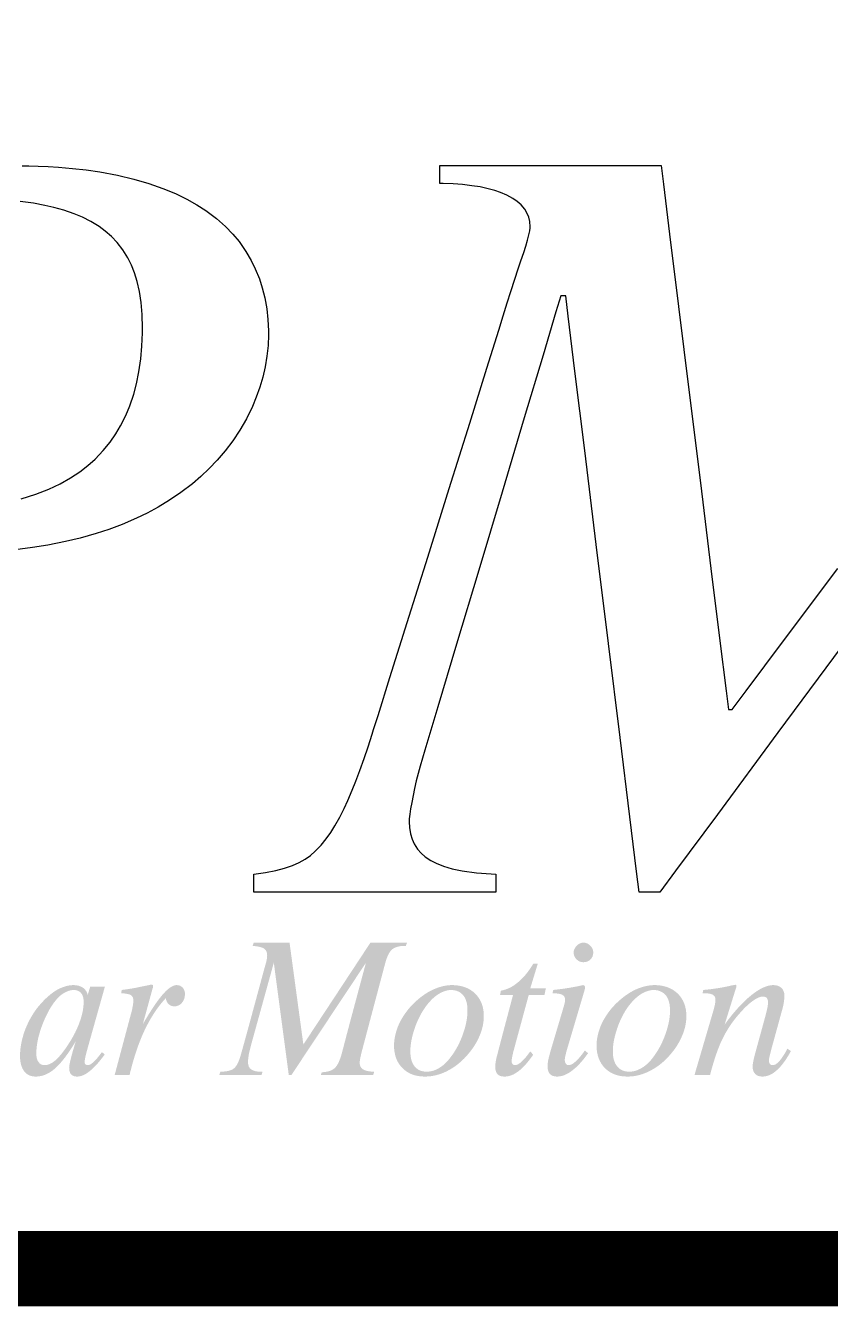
# Model space of a CAD drawing. Header units: millimetres. Extents: x 2309 to 2699, y 12 to 289.
# Drawn here: x 2495.23 to 2509.02, y 11.74 to 33.69 of the extents above; entities that cross this region are included whole.
import ezdxf

# ---------------------------------------------------------------- set-up
doc = ezdxf.new("R2010")
doc.units = ezdxf.units.MM
doc.header["$LTSCALE"] = 10
doc.layers.get('0').update_dxf_attribs({"linetype": 'CONTINUOUS'})

# ---------------------------------------------------------------- blocks, each defined once
blk = doc.blocks.new('PMI')
h = blk.add_hatch(color=4)
edge = h.paths.add_edge_path()
edge.add_spline(control_points=[(67.229, -35.988), (66.705, -35.988), (66.18, -35.988), (65.656, -35.988)], knot_values=[0, 0, 0, 0, 1, 1, 1, 1], degree=3, periodic=0)
edge.add_spline(control_points=[(65.656, -35.988), (65.639, -36.037), (65.623, -36.085), (65.607, -36.133)], knot_values=[0, 0, 0, 0, 1, 1, 1, 1], degree=3, periodic=0)
edge.add_spline(control_points=[(65.607, -36.133), (65.84, -36.15), (66.006, -36.192), (66.104, -36.248)], knot_values=[0, 0, 0, 0, 1, 1, 1, 1], degree=3, periodic=0)
edge.add_spline(control_points=[(66.104, -36.248), (66.202, -36.312), (66.246, -36.41), (66.246, -36.603), (66.239, -36.672), (66.224, -36.743)], knot_values=[0, 0, 0, 0, 0.670886, 0.670886, 1, 1, 1, 1], degree=3, periodic=0)
edge.add_spline(control_points=[(66.224, -36.743), (66.212, -36.819), (66.192, -36.895), (66.165, -36.976)], knot_values=[0, 0, 0, 0, 1, 1, 1, 1], degree=3, periodic=0)
edge.add_spline(control_points=[(66.165, -36.976), (65.807, -38.289), (65.457, -39.605), (64.999, -41.24), (64.891, -41.44), (64.658, -41.615), (64.465, -41.661), (64.193, -41.661)], knot_values=[0, 0, 0, 0, 0.666954, 0.666954, 0.831512, 0.831512, 1, 1, 1, 1], degree=3, periodic=0)
edge.add_spline(control_points=[(64.193, -41.661), (64.175, -41.709), (64.157, -41.756), (64.139, -41.804)], knot_values=[0, 0, 0, 0, 1, 1, 1, 1], degree=3, periodic=0)
edge.add_spline(control_points=[(64.139, -41.804), (64.76, -41.804), (65.38, -41.804), (66.001, -41.804)], knot_values=[0, 0, 0, 0, 1, 1, 1, 1], degree=3, periodic=0)
edge.add_spline(control_points=[(66.001, -41.804), (66.014, -41.759), (66.027, -41.714), (66.04, -41.669)], knot_values=[0, 0, 0, 0, 1, 1, 1, 1], degree=3, periodic=0)
edge.add_spline(control_points=[(66.04, -41.669), (65.808, -41.669), (65.641, -41.634), (65.548, -41.566)], knot_values=[0, 0, 0, 0, 1, 1, 1, 1], degree=3, periodic=0)
edge.add_spline(control_points=[(65.548, -41.566), (65.452, -41.505), (65.403, -41.392), (65.403, -41.154), (65.418, -41.054), (65.435, -40.929)], knot_values=[0, 0, 0, 0, 0.680412, 0.680412, 1, 1, 1, 1], degree=3, periodic=0)
edge.add_spline(control_points=[(65.435, -40.929), (65.457, -40.813), (65.489, -40.679), (65.526, -40.534)], knot_values=[0, 0, 0, 0, 1, 1, 1, 1], degree=3, periodic=0)
edge.add_spline(control_points=[(65.526, -40.534), (65.863, -39.314), (66.201, -38.093), (66.538, -36.873)], knot_values=[0, 0, 0, 0, 1, 1, 1, 1], degree=3, periodic=0)
edge.add_spline(control_points=[(66.538, -36.873), (66.757, -38.517), (66.976, -40.16), (67.195, -41.804)], knot_values=[0, 0, 0, 0, 1, 1, 1, 1], degree=3, periodic=0)
edge.add_spline(control_points=[(67.195, -41.804), (67.235, -41.804), (67.275, -41.804), (67.315, -41.804)], knot_values=[0, 0, 0, 0, 1, 1, 1, 1], degree=3, periodic=0)
edge.add_spline(control_points=[(67.315, -41.804), (68.405, -40.162), (69.496, -38.52), (70.586, -36.878)], knot_values=[0, 0, 0, 0, 1, 1, 1, 1], degree=3, periodic=0)
edge.add_spline(control_points=[(70.586, -36.878), (70.239, -38.182), (69.882, -39.483), (69.452, -41.149), (69.344, -41.387), (69.219, -41.5)], knot_values=[0, 0, 0, 0, 0.783829, 0.783829, 1, 1, 1, 1], degree=3, periodic=0)
edge.add_spline(control_points=[(69.219, -41.5), (69.096, -41.615), (68.903, -41.679), (68.643, -41.688)], knot_values=[0, 0, 0, 0, 1, 1, 1, 1], degree=3, periodic=0)
edge.add_spline(control_points=[(68.643, -41.688), (68.63, -41.727), (68.617, -41.765), (68.604, -41.804)], knot_values=[0, 0, 0, 0, 1, 1, 1, 1], degree=3, periodic=0)
edge.add_spline(control_points=[(68.604, -41.804), (69.372, -41.804), (70.141, -41.804), (70.91, -41.804)], knot_values=[0, 0, 0, 0, 1, 1, 1, 1], degree=3, periodic=0)
edge.add_spline(control_points=[(70.91, -41.804), (70.923, -41.756), (70.936, -41.709), (70.949, -41.661)], knot_values=[0, 0, 0, 0, 1, 1, 1, 1], degree=3, periodic=0)
edge.add_spline(control_points=[(70.949, -41.661), (70.721, -41.661), (70.559, -41.625), (70.461, -41.561)], knot_values=[0, 0, 0, 0, 1, 1, 1, 1], degree=3, periodic=0)
edge.add_spline(control_points=[(70.461, -41.561), (70.363, -41.5), (70.312, -41.399), (70.312, -41.23), (70.322, -41.176), (70.331, -41.112)], knot_values=[0, 0, 0, 0, 0.782609, 0.782609, 1, 1, 1, 1], degree=3, periodic=0)
edge.add_spline(control_points=[(70.331, -41.112), (70.339, -41.051), (70.363, -40.956), (70.393, -40.821)], knot_values=[0, 0, 0, 0, 1, 1, 1, 1], degree=3, periodic=0)
edge.add_spline(control_points=[(70.393, -40.821), (70.741, -39.507), (71.09, -38.192), (71.439, -36.878)], knot_values=[0, 0, 0, 0, 1, 1, 1, 1], degree=3, periodic=0)
edge.add_spline(control_points=[(71.439, -36.878), (71.52, -36.591), (71.618, -36.393), (71.736, -36.29)], knot_values=[0, 0, 0, 0, 1, 1, 1, 1], degree=3, periodic=0)
edge.add_spline(control_points=[(71.736, -36.29), (71.851, -36.192), (72.032, -36.138), (72.275, -36.133)], knot_values=[0, 0, 0, 0, 1, 1, 1, 1], degree=3, periodic=0)
edge.add_spline(control_points=[(72.275, -36.133), (72.297, -36.133), (72.319, -36.133), (72.341, -36.133)], knot_values=[0, 0, 0, 0, 1, 1, 1, 1], degree=3, periodic=0)
edge.add_spline(control_points=[(72.341, -36.133), (72.359, -36.085), (72.377, -36.037), (72.395, -35.988)], knot_values=[0, 0, 0, 0, 1, 1, 1, 1], degree=3, periodic=0)
edge.add_spline(control_points=[(72.395, -35.988), (71.859, -35.988), (71.323, -35.988), (70.787, -35.988)], knot_values=[0, 0, 0, 0, 1, 1, 1, 1], degree=3, periodic=0)
edge.add_spline(control_points=[(70.787, -35.988), (69.804, -37.482), (68.82, -38.975), (67.837, -40.468)], knot_values=[0, 0, 0, 0, 1, 1, 1, 1], degree=3, periodic=0)
edge.add_spline(control_points=[(67.837, -40.468), (67.634, -38.975), (67.432, -37.482), (67.229, -35.988)], knot_values=[0, 0, 0, 0, 1, 1, 1, 1], degree=3, periodic=0)
h = blk.add_hatch(color=4)
edge = h.paths.add_edge_path()
edge.add_spline(control_points=[(80.455, -36.733), (80.538, -36.652), (80.58, -36.55), (80.58, -36.312), (80.538, -36.214), (80.45, -36.123)], knot_values=[0, 0, 0, 0, 0.525773, 0.525773, 1, 1, 1, 1], degree=3, periodic=0)
edge.add_spline(control_points=[(80.45, -36.123), (80.364, -36.037), (80.261, -35.993), (80.143, -35.988)], knot_values=[0, 0, 0, 0, 1, 1, 1, 1], degree=3, periodic=0)
edge.add_spline(control_points=[(80.143, -35.988), (80.036, -35.993), (79.942, -36.037), (79.852, -36.128)], knot_values=[0, 0, 0, 0, 1, 1, 1, 1], degree=3, periodic=0)
edge.add_spline(control_points=[(79.852, -36.128), (79.764, -36.219), (79.717, -36.317), (79.717, -36.545), (79.764, -36.648), (79.847, -36.728)], knot_values=[0, 0, 0, 0, 0.473118, 0.473118, 1, 1, 1, 1], degree=3, periodic=0)
edge.add_spline(control_points=[(79.847, -36.728), (79.933, -36.814), (80.031, -36.856), (80.143, -36.851)], knot_values=[0, 0, 0, 0, 1, 1, 1, 1], degree=3, periodic=0)
edge.add_spline(control_points=[(80.143, -36.851), (80.268, -36.856), (80.374, -36.814), (80.455, -36.733)], knot_values=[0, 0, 0, 0, 1, 1, 1, 1], degree=3, periodic=0)
h = blk.add_hatch(color=4)
edge = h.paths.add_edge_path()
edge.add_spline(control_points=[(77.81, -38), (77.92, -37.641), (78.029, -37.281), (78.139, -36.922)], knot_values=[0, 0, 0, 0, 1, 1, 1, 1], degree=3, periodic=0)
edge.add_spline(control_points=[(78.139, -36.922), (78.073, -36.922), (78.006, -36.922), (77.94, -36.922)], knot_values=[0, 0, 0, 0, 1, 1, 1, 1], degree=3, periodic=0)
edge.add_spline(control_points=[(77.94, -36.922), (77.725, -37.282), (77.497, -37.554), (77.259, -37.743)], knot_values=[0, 0, 0, 0, 1, 1, 1, 1], degree=3, periodic=0)
edge.add_spline(control_points=[(77.259, -37.743), (77.026, -37.941), (76.779, -38.057), (76.519, -38.103)], knot_values=[0, 0, 0, 0, 1, 1, 1, 1], degree=3, periodic=0)
edge.add_spline(control_points=[(76.519, -38.103), (76.507, -38.164), (76.494, -38.226), (76.482, -38.287)], knot_values=[0, 0, 0, 0, 1, 1, 1, 1], degree=3, periodic=0)
edge.add_spline(control_points=[(76.482, -38.287), (76.673, -38.287), (76.863, -38.287), (77.053, -38.287)], knot_values=[0, 0, 0, 0, 1, 1, 1, 1], degree=3, periodic=0)
edge.add_spline(control_points=[(77.053, -38.287), (76.815, -39.193), (76.571, -40.097), (76.316, -41.09), (76.298, -41.166), (76.289, -41.24)], knot_values=[0, 0, 0, 0, 0.913628, 0.913628, 1, 1, 1, 1], degree=3, periodic=0)
edge.add_spline(control_points=[(76.289, -41.24), (76.281, -41.316), (76.271, -41.382), (76.271, -41.593), (76.308, -41.701), (76.37, -41.772)], knot_values=[0, 0, 0, 0, 0.27907, 0.27907, 1, 1, 1, 1], degree=3, periodic=0)
edge.add_spline(control_points=[(76.37, -41.772), (76.438, -41.845), (76.536, -41.877), (76.877, -41.877), (77.083, -41.804), (77.291, -41.642)], knot_values=[0, 0, 0, 0, 0.395683, 0.395683, 1, 1, 1, 1], degree=3, periodic=0)
edge.add_spline(control_points=[(77.291, -41.642), (77.497, -41.485), (77.717, -41.242), (77.94, -40.916)], knot_values=[0, 0, 0, 0, 1, 1, 1, 1], degree=3, periodic=0)
edge.add_spline(control_points=[(77.94, -40.916), (77.897, -40.868), (77.854, -40.82), (77.81, -40.772)], knot_values=[0, 0, 0, 0, 1, 1, 1, 1], degree=3, periodic=0)
edge.add_spline(control_points=[(77.81, -40.772), (77.659, -40.983), (77.529, -41.135), (77.421, -41.23)], knot_values=[0, 0, 0, 0, 1, 1, 1, 1], degree=3, periodic=0)
edge.add_spline(control_points=[(77.421, -41.23), (77.313, -41.328), (77.217, -41.377), (77.141, -41.372)], knot_values=[0, 0, 0, 0, 1, 1, 1, 1], degree=3, periodic=0)
edge.add_spline(control_points=[(77.141, -41.372), (77.097, -41.377), (77.061, -41.365), (77.034, -41.328)], knot_values=[0, 0, 0, 0, 1, 1, 1, 1], degree=3, periodic=0)
edge.add_spline(control_points=[(77.034, -41.328), (77.007, -41.301), (76.99, -41.257), (76.99, -41.159), (76.999, -41.105), (77.012, -41.032)], knot_values=[0, 0, 0, 0, 0.65, 0.65, 1, 1, 1, 1], degree=3, periodic=0)
edge.add_spline(control_points=[(77.012, -41.032), (77.026, -40.961), (77.043, -40.88), (77.065, -40.787)], knot_values=[0, 0, 0, 0, 1, 1, 1, 1], degree=3, periodic=0)
edge.add_spline(control_points=[(77.065, -40.787), (77.292, -39.953), (77.518, -39.12), (77.744, -38.287)], knot_values=[0, 0, 0, 0, 1, 1, 1, 1], degree=3, periodic=0)
edge.add_spline(control_points=[(77.744, -38.287), (77.975, -38.287), (78.205, -38.287), (78.435, -38.287)], knot_values=[0, 0, 0, 0, 1, 1, 1, 1], degree=3, periodic=0)
edge.add_spline(control_points=[(78.435, -38.287), (78.456, -38.191), (78.476, -38.096), (78.497, -38)], knot_values=[0, 0, 0, 0, 1, 1, 1, 1], degree=3, periodic=0)
edge.add_spline(control_points=[(78.497, -38), (78.268, -38), (78.039, -38), (77.81, -38)], knot_values=[0, 0, 0, 0, 1, 1, 1, 1], degree=3, periodic=0)
h = blk.add_hatch(color=4)
edge = h.paths.add_edge_path()
edge.add_spline(control_points=[(59.113, -37.927), (58.897, -37.927), (58.682, -37.927), (58.466, -37.927)], knot_values=[0, 0, 0, 0, 1, 1, 1, 1], degree=3, periodic=0)
edge.add_spline(control_points=[(58.466, -37.927), (58.43, -38.048), (58.394, -38.17), (58.358, -38.292)], knot_values=[0, 0, 0, 0, 1, 1, 1, 1], degree=3, periodic=0)
edge.add_spline(control_points=[(58.358, -38.292), (58.331, -38.157), (58.26, -38.052), (58.152, -37.973)], knot_values=[0, 0, 0, 0, 1, 1, 1, 1], degree=3, periodic=0)
edge.add_spline(control_points=[(58.152, -37.973), (58.044, -37.9), (57.905, -37.861), (57.736, -37.856)], knot_values=[0, 0, 0, 0, 1, 1, 1, 1], degree=3, periodic=0)
edge.add_spline(control_points=[(57.736, -37.856), (57.466, -37.861), (57.196, -37.949), (56.922, -38.12)], knot_values=[0, 0, 0, 0, 1, 1, 1, 1], degree=3, periodic=0)
edge.add_spline(control_points=[(56.922, -38.12), (56.655, -38.294), (56.39, -38.547), (56.128, -38.875)], knot_values=[0, 0, 0, 0, 1, 1, 1, 1], degree=3, periodic=0)
edge.add_spline(control_points=[(56.128, -38.875), (55.895, -39.189), (55.711, -39.529), (55.577, -39.897)], knot_values=[0, 0, 0, 0, 1, 1, 1, 1], degree=3, periodic=0)
edge.add_spline(control_points=[(55.577, -39.897), (55.452, -40.269), (55.383, -40.63), (55.381, -40.97)], knot_values=[0, 0, 0, 0, 1, 1, 1, 1], degree=3, periodic=0)
edge.add_spline(control_points=[(55.381, -40.97), (55.383, -41.267), (55.447, -41.49), (55.564, -41.642)], knot_values=[0, 0, 0, 0, 1, 1, 1, 1], degree=3, periodic=0)
edge.add_spline(control_points=[(55.564, -41.642), (55.685, -41.804), (55.856, -41.877), (56.366, -41.877), (56.644, -41.763), (57.192, -41.284), (57.498, -40.885), (57.834, -40.323)], knot_values=[0, 0, 0, 0, 0.281404, 0.281404, 0.643209, 0.643209, 1, 1, 1, 1], degree=3, periodic=0)
edge.add_spline(control_points=[(57.834, -40.323), (57.721, -40.691), (57.645, -40.961), (57.606, -41.127)], knot_values=[0, 0, 0, 0, 1, 1, 1, 1], degree=3, periodic=0)
edge.add_spline(control_points=[(57.606, -41.127), (57.564, -41.296), (57.542, -41.419), (57.542, -41.63), (57.574, -41.723), (57.633, -41.786)], knot_values=[0, 0, 0, 0, 0.360465, 0.360465, 1, 1, 1, 1], degree=3, periodic=0)
edge.add_spline(control_points=[(57.633, -41.786), (57.694, -41.85), (57.78, -41.877), (58.064, -41.877), (58.248, -41.799), (58.449, -41.634)], knot_values=[0, 0, 0, 0, 0.396552, 0.396552, 1, 1, 1, 1], degree=3, periodic=0)
edge.add_spline(control_points=[(58.449, -41.634), (58.655, -41.473), (58.87, -41.23), (59.103, -40.907)], knot_values=[0, 0, 0, 0, 1, 1, 1, 1], degree=3, periodic=0)
edge.add_spline(control_points=[(59.103, -40.907), (59.063, -40.871), (59.023, -40.835), (58.983, -40.799)], knot_values=[0, 0, 0, 0, 1, 1, 1, 1], degree=3, periodic=0)
edge.add_spline(control_points=[(58.983, -40.799), (58.831, -41.01), (58.704, -41.159), (58.606, -41.242)], knot_values=[0, 0, 0, 0, 1, 1, 1, 1], degree=3, periodic=0)
edge.add_spline(control_points=[(58.606, -41.242), (58.512, -41.333), (58.432, -41.377), (58.368, -41.372)], knot_values=[0, 0, 0, 0, 1, 1, 1, 1], degree=3, periodic=0)
edge.add_spline(control_points=[(58.368, -41.372), (58.329, -41.377), (58.292, -41.37), (58.265, -41.343)], knot_values=[0, 0, 0, 0, 1, 1, 1, 1], degree=3, periodic=0)
edge.add_spline(control_points=[(58.265, -41.343), (58.238, -41.323), (58.221, -41.294), (58.221, -41.213), (58.233, -41.135), (58.25, -41.036)], knot_values=[0, 0, 0, 0, 0.454545, 0.454545, 1, 1, 1, 1], degree=3, periodic=0)
edge.add_spline(control_points=[(58.25, -41.036), (58.275, -40.938), (58.304, -40.816), (58.341, -40.674)], knot_values=[0, 0, 0, 0, 1, 1, 1, 1], degree=3, periodic=0)
edge.add_spline(control_points=[(58.341, -40.674), (58.598, -39.758), (58.856, -38.842), (59.113, -37.927)], knot_values=[0, 0, 0, 0, 1, 1, 1, 1], degree=3, periodic=0)
edge = h.paths.add_edge_path(flags=16)
edge.add_spline(control_points=[(58.066, -38.206), (58.145, -38.294), (58.179, -38.424), (58.179, -38.856), (58.125, -39.147), (58.01, -39.461)], knot_values=[0, 0, 0, 0, 0.397727, 0.397727, 1, 1, 1, 1], degree=3, periodic=0)
edge.add_spline(control_points=[(58.01, -39.461), (57.897, -39.784), (57.736, -40.108), (57.52, -40.436)], knot_values=[0, 0, 0, 0, 1, 1, 1, 1], degree=3, periodic=0)
edge.add_spline(control_points=[(57.52, -40.436), (57.314, -40.76), (57.124, -40.996), (56.785, -41.301), (56.618, -41.377), (56.461, -41.372)], knot_values=[0, 0, 0, 0, 0.502003, 0.502003, 1, 1, 1, 1], degree=3, periodic=0)
edge.add_spline(control_points=[(56.461, -41.372), (56.349, -41.377), (56.258, -41.333), (56.197, -41.242)], knot_values=[0, 0, 0, 0, 1, 1, 1, 1], degree=3, periodic=0)
edge.add_spline(control_points=[(56.197, -41.242), (56.133, -41.159), (56.099, -41.032), (56.099, -40.598), (56.146, -40.291), (56.344, -39.615), (56.483, -39.287), (56.655, -38.968)], knot_values=[0, 0, 0, 0, 0.234644, 0.234644, 0.61988, 0.61988, 1, 1, 1, 1], degree=3, periodic=0)
edge.add_spline(control_points=[(56.655, -38.968), (56.819, -38.677), (56.996, -38.451), (57.179, -38.299)], knot_values=[0, 0, 0, 0, 1, 1, 1, 1], degree=3, periodic=0)
edge.add_spline(control_points=[(57.179, -38.299), (57.368, -38.152), (57.557, -38.076), (57.745, -38.071)], knot_values=[0, 0, 0, 0, 1, 1, 1, 1], degree=3, periodic=0)
edge.add_spline(control_points=[(57.745, -38.071), (57.888, -38.076), (57.995, -38.12), (58.066, -38.206)], knot_values=[0, 0, 0, 0, 1, 1, 1, 1], degree=3, periodic=0)
h = blk.add_hatch(color=4)
edge = h.paths.add_edge_path()
edge.add_spline(control_points=[(62.497, -38.637), (62.585, -38.537), (62.632, -38.407), (62.632, -38.137), (62.6, -38.039), (62.531, -37.968)], knot_values=[0, 0, 0, 0, 0.563636, 0.563636, 1, 1, 1, 1], degree=3, periodic=0)
edge.add_spline(control_points=[(62.531, -37.968), (62.47, -37.895), (62.379, -37.861), (62.262, -37.856)], knot_values=[0, 0, 0, 0, 1, 1, 1, 1], degree=3, periodic=0)
edge.add_spline(control_points=[(62.262, -37.856), (62.093, -37.861), (61.881, -38.002), (61.397, -38.574), (61.115, -39), (60.782, -39.569)], knot_values=[0, 0, 0, 0, 0.498754, 0.498754, 1, 1, 1, 1], degree=3, periodic=0)
edge.add_spline(control_points=[(60.782, -39.569), (60.922, -39.055), (61.063, -38.541), (61.203, -38.027)], knot_values=[0, 0, 0, 0, 1, 1, 1, 1], degree=3, periodic=0)
edge.add_spline(control_points=[(61.203, -38.027), (61.213, -38.003), (61.223, -37.981), (61.225, -37.959)], knot_values=[0, 0, 0, 0, 1, 1, 1, 1], degree=3, periodic=0)
edge.add_spline(control_points=[(61.225, -37.959), (61.23, -37.941), (61.23, -37.922), (61.23, -37.878), (61.225, -37.861), (61.218, -37.851)], knot_values=[0, 0, 0, 0, 0.388889, 0.388889, 1, 1, 1, 1], degree=3, periodic=0)
edge.add_spline(control_points=[(61.218, -37.851), (61.208, -37.841), (61.181, -37.839), (61.142, -37.834)], knot_values=[0, 0, 0, 0, 1, 1, 1, 1], degree=3, periodic=0)
edge.add_spline(control_points=[(61.142, -37.834), (61.142, -37.839), (61.002, -37.868), (60.723, -37.922)], knot_values=[0, 0, 0, 0, 1, 1, 1, 1], degree=3, periodic=0)
edge.add_spline(control_points=[(60.723, -37.922), (60.446, -37.986), (60.154, -38.035), (59.853, -38.071)], knot_values=[0, 0, 0, 0, 1, 1, 1, 1], degree=3, periodic=0)
edge.add_spline(control_points=[(59.853, -38.071), (59.846, -38.119), (59.838, -38.166), (59.831, -38.213)], knot_values=[0, 0, 0, 0, 1, 1, 1, 1], degree=3, periodic=0)
edge.add_spline(control_points=[(59.831, -38.213), (60.046, -38.228), (60.191, -38.255), (60.262, -38.299)], knot_values=[0, 0, 0, 0, 1, 1, 1, 1], degree=3, periodic=0)
edge.add_spline(control_points=[(60.262, -38.299), (60.333, -38.348), (60.365, -38.429), (60.365, -38.606), (60.355, -38.689), (60.333, -38.802)], knot_values=[0, 0, 0, 0, 0.638889, 0.638889, 1, 1, 1, 1], degree=3, periodic=0)
edge.add_spline(control_points=[(60.333, -38.802), (60.316, -38.919), (60.284, -39.049), (60.24, -39.194)], knot_values=[0, 0, 0, 0, 1, 1, 1, 1], degree=3, periodic=0)
edge.add_spline(control_points=[(60.24, -39.194), (60.008, -40.064), (59.776, -40.934), (59.544, -41.804)], knot_values=[0, 0, 0, 0, 1, 1, 1, 1], degree=3, periodic=0)
edge.add_spline(control_points=[(59.544, -41.804), (59.762, -41.804), (59.98, -41.804), (60.198, -41.804)], knot_values=[0, 0, 0, 0, 1, 1, 1, 1], degree=3, periodic=0)
edge.add_spline(control_points=[(60.198, -41.804), (60.377, -41.054), (60.595, -40.398), (61.127, -39.275), (61.438, -38.806), (61.791, -38.429)], knot_values=[0, 0, 0, 0, 0.502675, 0.502675, 1, 1, 1, 1], degree=3, periodic=0)
edge.add_spline(control_points=[(61.791, -38.429), (61.806, -38.542), (61.845, -38.633), (61.916, -38.694)], knot_values=[0, 0, 0, 0, 1, 1, 1, 1], degree=3, periodic=0)
edge.add_spline(control_points=[(61.916, -38.694), (61.99, -38.762), (62.071, -38.794), (62.169, -38.789)], knot_values=[0, 0, 0, 0, 1, 1, 1, 1], degree=3, periodic=0)
edge.add_spline(control_points=[(62.169, -38.789), (62.294, -38.794), (62.406, -38.743), (62.497, -38.637)], knot_values=[0, 0, 0, 0, 1, 1, 1, 1], degree=3, periodic=0)
h = blk.add_hatch(color=4)
edge = h.paths.add_edge_path()
edge.add_spline(control_points=[(75.598, -40.049), (75.715, -39.767), (75.769, -39.488), (75.769, -38.811), (75.644, -38.483), (75.142, -37.986), (74.799, -37.861), (74.372, -37.856)], knot_values=[0, 0, 0, 0, 0.246958, 0.246958, 0.625325, 0.625325, 1, 1, 1, 1], degree=3, periodic=0)
edge.add_spline(control_points=[(74.372, -37.856), (74.054, -37.861), (73.733, -37.949), (73.404, -38.12)], knot_values=[0, 0, 0, 0, 1, 1, 1, 1], degree=3, periodic=0)
edge.add_spline(control_points=[(73.404, -38.12), (73.081, -38.299), (72.779, -38.542), (72.503, -38.856)], knot_values=[0, 0, 0, 0, 1, 1, 1, 1], degree=3, periodic=0)
edge.add_spline(control_points=[(72.503, -38.856), (72.282, -39.115), (72.113, -39.39), (71.995, -39.672)], knot_values=[0, 0, 0, 0, 1, 1, 1, 1], degree=3, periodic=0)
edge.add_spline(control_points=[(71.995, -39.672), (71.883, -39.961), (71.824, -40.238), (71.821, -40.512)], knot_values=[0, 0, 0, 0, 1, 1, 1, 1], degree=3, periodic=0)
edge.add_spline(control_points=[(71.821, -40.512), (71.824, -40.929), (71.946, -41.262), (72.194, -41.507)], knot_values=[0, 0, 0, 0, 1, 1, 1, 1], degree=3, periodic=0)
edge.add_spline(control_points=[(72.194, -41.507), (72.444, -41.759), (72.772, -41.877), (73.524, -41.877), (73.868, -41.791), (74.198, -41.612)], knot_values=[0, 0, 0, 0, 0.540717, 0.540717, 1, 1, 1, 1], degree=3, periodic=0)
edge.add_spline(control_points=[(74.198, -41.612), (74.534, -41.436), (74.84, -41.186), (75.11, -40.853)], knot_values=[0, 0, 0, 0, 1, 1, 1, 1], degree=3, periodic=0)
edge.add_spline(control_points=[(75.11, -40.853), (75.321, -40.603), (75.482, -40.336), (75.598, -40.049)], knot_values=[0, 0, 0, 0, 1, 1, 1, 1], degree=3, periodic=0)
edge = h.paths.add_edge_path(flags=16)
edge.add_spline(control_points=[(74.867, -38.309), (74.992, -38.466), (75.051, -38.689), (75.051, -39.292), (74.984, -39.638), (74.715, -40.394), (74.539, -40.728), (74.318, -41.014)], knot_values=[0, 0, 0, 0, 0.314666, 0.314666, 0.655999, 0.655999, 1, 1, 1, 1], degree=3, periodic=0)
edge.add_spline(control_points=[(74.318, -41.014), (74.166, -41.225), (74, -41.387), (73.814, -41.495)], knot_values=[0, 0, 0, 0, 1, 1, 1, 1], degree=3, periodic=0)
edge.add_spline(control_points=[(73.814, -41.495), (73.625, -41.612), (73.441, -41.664), (73.257, -41.661)], knot_values=[0, 0, 0, 0, 1, 1, 1, 1], degree=3, periodic=0)
edge.add_spline(control_points=[(73.257, -41.661), (73.032, -41.664), (72.853, -41.588), (72.726, -41.426)], knot_values=[0, 0, 0, 0, 1, 1, 1, 1], degree=3, periodic=0)
edge.add_spline(control_points=[(72.726, -41.426), (72.601, -41.274), (72.539, -41.051), (72.539, -40.495), (72.592, -40.198), (72.789, -39.556), (72.924, -39.255), (73.096, -38.978)], knot_values=[0, 0, 0, 0, 0.352778, 0.352778, 0.678648, 0.678648, 1, 1, 1, 1], degree=3, periodic=0)
edge.add_spline(control_points=[(73.096, -38.978), (73.279, -38.689), (73.475, -38.471), (73.691, -38.309)], knot_values=[0, 0, 0, 0, 1, 1, 1, 1], degree=3, periodic=0)
edge.add_spline(control_points=[(73.691, -38.309), (73.907, -38.157), (74.122, -38.076), (74.328, -38.071)], knot_values=[0, 0, 0, 0, 1, 1, 1, 1], degree=3, periodic=0)
edge.add_spline(control_points=[(74.328, -38.071), (74.561, -38.076), (74.742, -38.157), (74.867, -38.309)], knot_values=[0, 0, 0, 0, 1, 1, 1, 1], degree=3, periodic=0)
h = blk.add_hatch(color=4)
edge = h.paths.add_edge_path()
edge.add_spline(control_points=[(80.19, -38.106), (80.197, -38.076), (80.207, -38.049), (80.212, -38.022)], knot_values=[0, 0, 0, 0, 1, 1, 1, 1], degree=3, periodic=0)
edge.add_spline(control_points=[(80.212, -38.022), (80.219, -38.003), (80.219, -37.981), (80.219, -37.932), (80.214, -37.91), (80.197, -37.888)], knot_values=[0, 0, 0, 0, 0.45, 0.45, 1, 1, 1, 1], degree=3, periodic=0)
edge.add_spline(control_points=[(80.197, -37.888), (80.18, -37.868), (80.158, -37.861), (80.126, -37.856)], knot_values=[0, 0, 0, 0, 1, 1, 1, 1], degree=3, periodic=0)
edge.add_spline(control_points=[(80.126, -37.856), (80.116, -37.861), (80.077, -37.868), (79.996, -37.888)], knot_values=[0, 0, 0, 0, 1, 1, 1, 1], degree=3, periodic=0)
edge.add_spline(control_points=[(79.996, -37.888), (79.619, -37.968), (79.224, -38.03), (78.82, -38.071)], knot_values=[0, 0, 0, 0, 1, 1, 1, 1], degree=3, periodic=0)
edge.add_spline(control_points=[(78.82, -38.071), (78.809, -38.119), (78.799, -38.166), (78.788, -38.213)], knot_values=[0, 0, 0, 0, 1, 1, 1, 1], degree=3, periodic=0)
edge.add_spline(control_points=[(78.788, -38.213), (78.994, -38.218), (79.144, -38.24), (79.224, -38.287)], knot_values=[0, 0, 0, 0, 1, 1, 1, 1], degree=3, periodic=0)
edge.add_spline(control_points=[(79.224, -38.287), (79.305, -38.331), (79.344, -38.407), (79.344, -38.557), (79.327, -38.65), (79.286, -38.784)], knot_values=[0, 0, 0, 0, 0.655738, 0.655738, 1, 1, 1, 1], degree=3, periodic=0)
edge.add_spline(control_points=[(79.286, -38.784), (79.285, -38.788), (79.284, -38.791), (79.283, -38.794)], knot_values=[0, 0, 0, 0, 1, 1, 1, 1], degree=3, periodic=0)
edge.add_spline(control_points=[(79.283, -38.794), (79.095, -39.43), (78.906, -40.065), (78.717, -40.701)], knot_values=[0, 0, 0, 0, 1, 1, 1, 1], degree=3, periodic=0)
edge.add_spline(control_points=[(78.717, -40.701), (78.663, -40.897), (78.622, -41.046), (78.6, -41.149)], knot_values=[0, 0, 0, 0, 1, 1, 1, 1], degree=3, periodic=0)
edge.add_spline(control_points=[(78.6, -41.149), (78.582, -41.257), (78.57, -41.345), (78.57, -41.571), (78.604, -41.688), (78.675, -41.764)], knot_values=[0, 0, 0, 0, 0.326087, 0.326087, 1, 1, 1, 1], degree=3, periodic=0)
edge.add_spline(control_points=[(78.675, -41.764), (78.749, -41.84), (78.852, -41.877), (79.193, -41.877), (79.413, -41.796), (79.641, -41.62)], knot_values=[0, 0, 0, 0, 0.395683, 0.395683, 1, 1, 1, 1], degree=3, periodic=0)
edge.add_spline(control_points=[(79.641, -41.62), (79.874, -41.451), (80.109, -41.193), (80.349, -40.853)], knot_values=[0, 0, 0, 0, 1, 1, 1, 1], degree=3, periodic=0)
edge.add_spline(control_points=[(80.349, -40.853), (80.303, -40.811), (80.258, -40.769), (80.212, -40.728)], knot_values=[0, 0, 0, 0, 1, 1, 1, 1], degree=3, periodic=0)
edge.add_spline(control_points=[(80.212, -40.728), (80.067, -40.934), (79.937, -41.095), (79.685, -41.323), (79.582, -41.377), (79.501, -41.372)], knot_values=[0, 0, 0, 0, 0.494911, 0.494911, 1, 1, 1, 1], degree=3, periodic=0)
edge.add_spline(control_points=[(79.501, -41.372), (79.447, -41.377), (79.408, -41.36), (79.376, -41.316)], knot_values=[0, 0, 0, 0, 1, 1, 1, 1], degree=3, periodic=0)
edge.add_spline(control_points=[(79.376, -41.316), (79.344, -41.274), (79.327, -41.213), (79.327, -41.1), (79.337, -41.054), (79.344, -41)], knot_values=[0, 0, 0, 0, 0.76087, 0.76087, 1, 1, 1, 1], degree=3, periodic=0)
edge.add_spline(control_points=[(79.344, -41), (79.359, -40.948), (79.376, -40.88), (79.393, -40.794)], knot_values=[0, 0, 0, 0, 1, 1, 1, 1], degree=3, periodic=0)
edge.add_spline(control_points=[(79.393, -40.794), (79.659, -39.898), (79.924, -39.002), (80.19, -38.106)], knot_values=[0, 0, 0, 0, 1, 1, 1, 1], degree=3, periodic=0)
h = blk.add_hatch(color=4)
edge = h.paths.add_edge_path()
edge.add_spline(control_points=[(84.5, -40.049), (84.618, -39.767), (84.672, -39.488), (84.672, -38.811), (84.545, -38.483), (84.295, -38.233)], knot_values=[0, 0, 0, 0, 0.394928, 0.394928, 1, 1, 1, 1], degree=3, periodic=0)
edge.add_spline(control_points=[(84.295, -38.233), (84.042, -37.986), (83.702, -37.861), (83.275, -37.856)], knot_values=[0, 0, 0, 0, 1, 1, 1, 1], degree=3, periodic=0)
edge.add_spline(control_points=[(83.275, -37.856), (82.957, -37.861), (82.633, -37.949), (82.307, -38.12)], knot_values=[0, 0, 0, 0, 1, 1, 1, 1], degree=3, periodic=0)
edge.add_spline(control_points=[(82.307, -38.12), (81.984, -38.299), (81.682, -38.542), (81.405, -38.856)], knot_values=[0, 0, 0, 0, 1, 1, 1, 1], degree=3, periodic=0)
edge.add_spline(control_points=[(81.405, -38.856), (81.185, -39.115), (81.013, -39.39), (80.898, -39.672)], knot_values=[0, 0, 0, 0, 1, 1, 1, 1], degree=3, periodic=0)
edge.add_spline(control_points=[(80.898, -39.672), (80.785, -39.961), (80.727, -40.238), (80.722, -40.512)], knot_values=[0, 0, 0, 0, 1, 1, 1, 1], degree=3, periodic=0)
edge.add_spline(control_points=[(80.722, -40.512), (80.727, -40.929), (80.849, -41.262), (81.094, -41.507)], knot_values=[0, 0, 0, 0, 1, 1, 1, 1], degree=3, periodic=0)
edge.add_spline(control_points=[(81.094, -41.507), (81.347, -41.759), (81.675, -41.877), (82.427, -41.877), (82.768, -41.791), (83.101, -41.612)], knot_values=[0, 0, 0, 0, 0.540717, 0.540717, 1, 1, 1, 1], degree=3, periodic=0)
edge.add_spline(control_points=[(83.101, -41.612), (83.437, -41.436), (83.743, -41.186), (84.013, -40.853)], knot_values=[0, 0, 0, 0, 1, 1, 1, 1], degree=3, periodic=0)
edge.add_spline(control_points=[(84.013, -40.853), (84.224, -40.603), (84.385, -40.336), (84.5, -40.049)], knot_values=[0, 0, 0, 0, 1, 1, 1, 1], degree=3, periodic=0)
edge = h.paths.add_edge_path(flags=16)
edge.add_spline(control_points=[(83.77, -38.309), (83.895, -38.466), (83.954, -38.689), (83.954, -39.292), (83.885, -39.637), (83.616, -40.394), (83.442, -40.728), (83.221, -41.014)], knot_values=[0, 0, 0, 0, 0.314887, 0.314887, 0.65646, 0.65646, 1, 1, 1, 1], degree=3, periodic=0)
edge.add_spline(control_points=[(83.221, -41.014), (83.069, -41.225), (82.903, -41.387), (82.714, -41.495)], knot_values=[0, 0, 0, 0, 1, 1, 1, 1], degree=3, periodic=0)
edge.add_spline(control_points=[(82.714, -41.495), (82.525, -41.612), (82.341, -41.664), (82.158, -41.661)], knot_values=[0, 0, 0, 0, 1, 1, 1, 1], degree=3, periodic=0)
edge.add_spline(control_points=[(82.158, -41.661), (81.935, -41.664), (81.756, -41.588), (81.628, -41.426)], knot_values=[0, 0, 0, 0, 1, 1, 1, 1], degree=3, periodic=0)
edge.add_spline(control_points=[(81.628, -41.426), (81.503, -41.274), (81.44, -41.051), (81.44, -40.495), (81.494, -40.199), (81.692, -39.556), (81.827, -39.255), (81.996, -38.978)], knot_values=[0, 0, 0, 0, 0.353018, 0.353018, 0.679112, 0.679112, 1, 1, 1, 1], degree=3, periodic=0)
edge.add_spline(control_points=[(81.996, -38.978), (82.18, -38.689), (82.378, -38.471), (82.594, -38.309)], knot_values=[0, 0, 0, 0, 1, 1, 1, 1], degree=3, periodic=0)
edge.add_spline(control_points=[(82.594, -38.309), (82.81, -38.157), (83.025, -38.076), (83.231, -38.071)], knot_values=[0, 0, 0, 0, 1, 1, 1, 1], degree=3, periodic=0)
edge.add_spline(control_points=[(83.231, -38.071), (83.464, -38.076), (83.643, -38.157), (83.77, -38.309)], knot_values=[0, 0, 0, 0, 1, 1, 1, 1], degree=3, periodic=0)
h = blk.add_hatch(color=4)
edge = h.paths.add_edge_path()
edge.add_spline(control_points=[(88.862, -39.017), (88.902, -38.887), (88.933, -38.762), (88.953, -38.64)], knot_values=[0, 0, 0, 0, 1, 1, 1, 1], degree=3, periodic=0)
edge.add_spline(control_points=[(88.953, -38.64), (88.97, -38.525), (88.98, -38.417), (88.98, -38.174), (88.938, -38.062), (88.767, -37.9), (88.647, -37.861), (88.49, -37.856)], knot_values=[0, 0, 0, 0, 0.253165, 0.253165, 0.626582, 0.626582, 1, 1, 1, 1], degree=3, periodic=0)
edge.add_spline(control_points=[(88.49, -37.856), (88.211, -37.861), (87.883, -38.011), (87.147, -38.61), (86.757, -39.034), (86.353, -39.593)], knot_values=[0, 0, 0, 0, 0.497372, 0.497372, 1, 1, 1, 1], degree=3, periodic=0)
edge.add_spline(control_points=[(86.353, -39.593), (86.511, -39.086), (86.668, -38.579), (86.826, -38.071)], knot_values=[0, 0, 0, 0, 1, 1, 1, 1], degree=3, periodic=0)
edge.add_spline(control_points=[(86.826, -38.071), (86.843, -38.027), (86.855, -37.995), (86.86, -37.968)], knot_values=[0, 0, 0, 0, 1, 1, 1, 1], degree=3, periodic=0)
edge.add_spline(control_points=[(86.86, -37.968), (86.87, -37.949), (86.875, -37.932), (86.875, -37.892), (86.875, -37.873), (86.865, -37.861)], knot_values=[0, 0, 0, 0, 0.3125, 0.3125, 1, 1, 1, 1], degree=3, periodic=0)
edge.add_spline(control_points=[(86.865, -37.861), (86.855, -37.851), (86.843, -37.846), (86.826, -37.841)], knot_values=[0, 0, 0, 0, 1, 1, 1, 1], degree=3, periodic=0)
edge.add_spline(control_points=[(86.826, -37.841), (86.816, -37.846), (86.767, -37.856), (86.681, -37.868)], knot_values=[0, 0, 0, 0, 1, 1, 1, 1], degree=3, periodic=0)
edge.add_spline(control_points=[(86.681, -37.868), (86.27, -37.968), (85.843, -38.035), (85.412, -38.071)], knot_values=[0, 0, 0, 0, 1, 1, 1, 1], degree=3, periodic=0)
edge.add_spline(control_points=[(85.412, -38.071), (85.403, -38.119), (85.394, -38.166), (85.385, -38.213)], knot_values=[0, 0, 0, 0, 1, 1, 1, 1], degree=3, periodic=0)
edge.add_spline(control_points=[(85.385, -38.213), (85.409, -38.213), (85.432, -38.213), (85.456, -38.213)], knot_values=[0, 0, 0, 0, 1, 1, 1, 1], degree=3, periodic=0)
edge.add_spline(control_points=[(85.456, -38.213), (85.64, -38.218), (85.77, -38.24), (85.843, -38.287)], knot_values=[0, 0, 0, 0, 1, 1, 1, 1], degree=3, periodic=0)
edge.add_spline(control_points=[(85.843, -38.287), (85.914, -38.331), (85.951, -38.402), (85.951, -38.557), (85.941, -38.633), (85.924, -38.721)], knot_values=[0, 0, 0, 0, 0.619048, 0.619048, 1, 1, 1, 1], degree=3, periodic=0)
edge.add_spline(control_points=[(85.924, -38.721), (85.905, -38.816), (85.877, -38.919), (85.572, -39.957), (85.301, -40.88), (85.03, -41.804)], knot_values=[0, 0, 0, 0, 0.111045, 0.111045, 1, 1, 1, 1], degree=3, periodic=0)
edge.add_spline(control_points=[(85.03, -41.804), (85.258, -41.804), (85.486, -41.804), (85.713, -41.804)], knot_values=[0, 0, 0, 0, 1, 1, 1, 1], degree=3, periodic=0)
edge.add_spline(control_points=[(85.713, -41.804), (85.87, -41.203), (86.032, -40.718), (86.201, -40.341)], knot_values=[0, 0, 0, 0, 1, 1, 1, 1], degree=3, periodic=0)
edge.add_spline(control_points=[(86.201, -40.341), (86.373, -39.973), (86.577, -39.631), (87.069, -39.022), (87.296, -38.784), (87.507, -38.613)], knot_values=[0, 0, 0, 0, 0.496819, 0.496819, 1, 1, 1, 1], degree=3, periodic=0)
edge.add_spline(control_points=[(87.507, -38.613), (87.723, -38.449), (87.897, -38.363), (88.037, -38.358)], knot_values=[0, 0, 0, 0, 1, 1, 1, 1], degree=3, periodic=0)
edge.add_spline(control_points=[(88.037, -38.358), (88.113, -38.363), (88.171, -38.385), (88.208, -38.424)], knot_values=[0, 0, 0, 0, 1, 1, 1, 1], degree=3, periodic=0)
edge.add_spline(control_points=[(88.208, -38.424), (88.242, -38.471), (88.262, -38.532), (88.262, -38.682), (88.252, -38.753), (88.235, -38.843)], knot_values=[0, 0, 0, 0, 0.606557, 0.606557, 1, 1, 1, 1], degree=3, periodic=0)
edge.add_spline(control_points=[(88.235, -38.843), (88.215, -38.931), (88.188, -39.054), (88.149, -39.206)], knot_values=[0, 0, 0, 0, 1, 1, 1, 1], degree=3, periodic=0)
edge.add_spline(control_points=[(88.149, -39.206), (88, -39.751), (87.85, -40.296), (87.701, -40.84)], knot_values=[0, 0, 0, 0, 1, 1, 1, 1], degree=3, periodic=0)
edge.add_spline(control_points=[(87.701, -40.84), (87.664, -40.983), (87.632, -41.105), (87.615, -41.198)], knot_values=[0, 0, 0, 0, 1, 1, 1, 1], degree=3, periodic=0)
edge.add_spline(control_points=[(87.615, -41.198), (87.598, -41.296), (87.583, -41.372), (87.583, -41.576), (87.625, -41.684), (87.772, -41.84), (87.875, -41.877), (88.225, -41.877), (88.436, -41.791), (88.642, -41.603)], knot_values=[0, 0, 0, 0, 0.094941, 0.094941, 0.328336, 0.328336, 0.577274, 0.577274, 1, 1, 1, 1], degree=3, periodic=0)
edge.add_spline(control_points=[(88.642, -41.603), (88.848, -41.424), (89.061, -41.139), (89.267, -40.755)], knot_values=[0, 0, 0, 0, 1, 1, 1, 1], degree=3, periodic=0)
edge.add_spline(control_points=[(89.267, -40.755), (89.215, -40.721), (89.164, -40.688), (89.112, -40.654)], knot_values=[0, 0, 0, 0, 1, 1, 1, 1], degree=3, periodic=0)
edge.add_spline(control_points=[(89.112, -40.654), (88.98, -40.907), (88.857, -41.085), (88.755, -41.203)], knot_values=[0, 0, 0, 0, 1, 1, 1, 1], degree=3, periodic=0)
edge.add_spline(control_points=[(88.755, -41.203), (88.652, -41.318), (88.556, -41.377), (88.475, -41.372)], knot_values=[0, 0, 0, 0, 1, 1, 1, 1], degree=3, periodic=0)
edge.add_spline(control_points=[(88.475, -41.372), (88.421, -41.377), (88.377, -41.36), (88.345, -41.323)], knot_values=[0, 0, 0, 0, 1, 1, 1, 1], degree=3, periodic=0)
edge.add_spline(control_points=[(88.345, -41.323), (88.318, -41.294), (88.301, -41.242), (88.301, -41.135), (88.311, -41.078), (88.323, -41.005)], knot_values=[0, 0, 0, 0, 0.613636, 0.613636, 1, 1, 1, 1], degree=3, periodic=0)
edge.add_spline(control_points=[(88.323, -41.005), (88.343, -40.938), (88.37, -40.831), (88.404, -40.686)], knot_values=[0, 0, 0, 0, 1, 1, 1, 1], degree=3, periodic=0)
edge.add_spline(control_points=[(88.404, -40.686), (88.557, -40.13), (88.71, -39.574), (88.862, -39.017)], knot_values=[0, 0, 0, 0, 1, 1, 1, 1], degree=3, periodic=0)
for points in [[(55.471, -1.848, 0), (55.765, -1.853, 0), (56.184, -1.865, 0), (56.623, -1.884, 0), (57.074, -1.912, 0), (57.687, -1.965, 0), (58.296, -2.035, 0), (58.892, -2.123, 0), (59.661, -2.266, 0), (60.382, -2.437, 0), (61.049, -2.632, 0), (61.659, -2.846, 0), (62.211, -3.076, 0), (62.709, -3.318, 0), (63.154, -3.568, 0), (63.55, -3.824, 0), (64.015, -4.172, 0), (64.407, -4.518, 0), (64.737, -4.857, 0), (65.012, -5.186, 0), (65.313, -5.612, 0), (65.546, -6.008, 0), (65.725, -6.374, 0), (65.905, -6.822, 0), (66.03, -7.211, 0), (66.141, -7.661, 0), (66.225, -8.144, 0), (66.276, -8.606, 0), (66.3, -9.104, 0), (66.302, -9.276, 0), (66.285, -9.746, 0), (66.236, -10.217, 0), (66.158, -10.683, 0), (66.052, -11.14, 0), (65.921, -11.586, 0), (65.768, -12.019, 0), (65.595, -12.436, 0), (65.333, -12.971, 0), (65.044, -13.474, 0), (64.731, -13.944, 0), (64.4, -14.382, 0), (64.054, -14.788, 0), (63.697, -15.162, 0), (63.332, -15.508, 0), (62.961, -15.824, 0), (62.458, -16.209, 0), (61.957, -16.549, 0), (61.46, -16.849, 0), (60.972, -17.113, 0), (60.495, -17.344, 0), (59.874, -17.611, 0), (59.283, -17.833, 0), (58.724, -18.016, 0), (58.019, -18.216, 0), (57.377, -18.369, 0), (56.6, -18.522, 0), (55.931, -18.628, 0), (55.167, -18.722, 0)], [(91.85, -22.494, 0), (88.694, -26.759, 0), (86.033, -30.356, 0), (84.194, -32.84, 0), (83.508, -33.767, 0), (83.477, -33.767, 0), (83.393, -33.767, 0), (83.271, -33.767, 0), (83.127, -33.767, 0), (82.975, -33.767, 0), (82.831, -33.767, 0), (82.709, -33.767, 0), (82.625, -33.767, 0), (82.594, -33.767, 0), (82.483, -32.869, 0), (82.187, -30.461, 0), (81.757, -26.974, 0), (81.249, -22.841, 0), (80.713, -18.492, 0), (80.204, -14.358, 0), (79.775, -10.872, 0), (79.479, -8.464, 0), (79.368, -7.565, 0), (79.361, -7.565, 0), (79.341, -7.565, 0), (79.312, -7.565, 0), (79.278, -7.565, 0), (79.242, -7.565, 0), (79.208, -7.565, 0), (79.179, -7.565, 0), (79.159, -7.565, 0), (79.152, -7.565, 0), (78.94, -8.275, 0), (78.372, -10.175, 0), (77.549, -12.926, 0), (76.573, -16.188, 0), (75.547, -19.62, 0), (74.572, -22.882, 0), (73.749, -25.634, 0), (73.181, -27.534, 0), (72.969, -28.243, 0), (72.881, -28.56, 0), (72.799, -28.887, 0), (72.724, -29.214, 0), (72.656, -29.532, 0), (72.598, -29.833, 0), (72.55, -30.108, 0), (72.515, -30.348, 0), (72.493, -30.544, 0), (72.485, -30.687, 0), (72.496, -30.926, 0), (72.541, -31.206, 0), (72.613, -31.444, 0), (72.706, -31.648, 0), (72.854, -31.878, 0), (73.02, -32.064, 0), (73.196, -32.216, 0), (73.439, -32.378, 0), (73.679, -32.503, 0), (73.991, -32.627, 0), (74.377, -32.741, 0), (74.822, -32.835, 0), (75.447, -32.92, 0), (76.092, -32.973, 0), (76.303, -32.986, 0), (76.303, -33.013, 0), (76.303, -33.085, 0), (76.303, -33.189, 0), (76.303, -33.312, 0), (76.303, -33.441, 0), (76.303, -33.565, 0), (76.303, -33.669, 0), (76.303, -33.74, 0), (76.303, -33.767, 0), (75.938, -33.767, 0), (74.959, -33.767, 0), (73.543, -33.767, 0), (71.863, -33.767, 0), (70.096, -33.767, 0), (68.416, -33.767, 0), (67, -33.767, 0), (66.021, -33.767, 0), (65.656, -33.767, 0), (65.656, -33.74, 0), (65.656, -33.669, 0), (65.656, -33.565, 0), (65.656, -33.441, 0), (65.656, -33.312, 0), (65.656, -33.189, 0), (65.656, -33.085, 0), (65.656, -33.013, 0), (65.656, -32.986, 0), (66.179, -32.907, 0), (66.627, -32.821, 0), (67.014, -32.723, 0), (67.352, -32.608, 0), (67.649, -32.474, 0), (67.913, -32.323, 0), (68.149, -32.156, 0), (68.362, -31.975, 0), (68.618, -31.713, 0), (68.844, -31.436, 0), (69.045, -31.152, 0), (69.225, -30.864, 0), (69.441, -30.477, 0), (69.629, -30.103, 0), (69.793, -29.747, 0), (69.985, -29.297, 0), (70.145, -28.896, 0), (70.323, -28.421, 0), (70.509, -27.899, 0), (70.681, -27.388, 0), (70.863, -26.827, 0), (70.924, -26.631, 0), (71.12, -26.007, 0), (71.644, -24.336, 0), (72.402, -21.916, 0), (73.302, -19.047, 0), (74.248, -16.029, 0), (75.147, -13.16, 0), (75.905, -10.741, 0), (76.429, -9.069, 0), (76.625, -8.446, 0), (76.802, -7.872, 0), (76.959, -7.382, 0), (77.139, -6.83, 0), (77.285, -6.387, 0), (77.402, -6.033, 0), (77.523, -5.66, 0), (77.61, -5.385, 0), (77.689, -5.118, 0), (77.751, -4.887, 0), (77.788, -4.713, 0), (77.807, -4.572, 0), (77.808, -4.535, 0), (77.79, -4.307, 0), (77.741, -4.104, 0), (77.666, -3.923, 0), (77.57, -3.762, 0), (77.414, -3.575, 0), (77.238, -3.417, 0), (77.048, -3.285, 0), (76.779, -3.139, 0), (76.509, -3.025, 0), (76.247, -2.937, 0), (75.908, -2.847, 0), (75.602, -2.784, 0), (75.235, -2.726, 0), (74.828, -2.68, 0), (74.427, -2.65, 0), (73.984, -2.631, 0), (73.829, -2.628, 0), (73.829, -2.601, 0), (73.829, -2.529, 0), (73.829, -2.425, 0), (73.829, -2.302, 0), (73.829, -2.172, 0), (73.829, -2.049, 0), (73.829, -1.945, 0), (73.829, -1.873, 0), (73.829, -1.846, 0), (74.163, -1.846, 0), (75.057, -1.846, 0), (76.352, -1.846, 0), (77.888, -1.846, 0), (79.503, -1.846, 0), (81.039, -1.846, 0), (82.334, -1.846, 0), (83.228, -1.846, 0), (83.562, -1.846, 0), (83.663, -2.666, 0), (83.935, -4.863, 0), (84.329, -8.043, 0), (84.796, -11.814, 0), (85.286, -15.782, 0), (85.753, -19.552, 0), (86.147, -22.733, 0), (86.419, -24.93, 0), (86.52, -25.75, 0), (86.526, -25.75, 0), (86.54, -25.75, 0), (86.562, -25.75, 0), (86.587, -25.75, 0), (86.614, -25.75, 0), (86.639, -25.75, 0), (86.661, -25.75, 0), (86.675, -25.75, 0), (86.681, -25.75, 0), (87.295, -24.93, 0), (88.941, -22.733, 0), (91.323, -19.552, 0)], [(55.439, -16.49, 0), (56.073, -16.289, 0), (56.643, -16.065, 0), (57.153, -15.822, 0), (57.607, -15.564, 0), (58.01, -15.296, 0), (58.366, -15.021, 0), (58.679, -14.742, 0), (59.042, -14.365, 0), (59.345, -13.991, 0), (59.597, -13.627, 0), (59.806, -13.276, 0), (60.032, -12.823, 0), (60.207, -12.403, 0), (60.381, -11.885, 0), (60.502, -11.43, 0), (60.609, -10.902, 0), (60.69, -10.333, 0), (60.738, -9.784, 0), (60.761, -9.189, 0), (60.763, -8.984, 0), (60.747, -8.388, 0), (60.701, -7.853, 0), (60.629, -7.373, 0), (60.532, -6.943, 0), (60.414, -6.558, 0), (60.277, -6.213, 0), (60.125, -5.904, 0), (59.899, -5.539, 0), (59.655, -5.224, 0), (59.398, -4.954, 0), (59.132, -4.721, 0), (58.86, -4.521, 0), (58.492, -4.295, 0), (58.126, -4.111, 0), (57.769, -3.961, 0), (57.305, -3.801, 0), (56.869, -3.68, 0), (56.466, -3.59, 0), (55.97, -3.5, 0), (55.389, -3.422, 0)]]:
    blk.add_polyline3d(points)

msp = doc.modelspace()

# ---------------------------------------------------------------- linework, layer by layer
msp.add_lwpolyline([(2309.506, 12.3865, 1.2937, 1.2937, 0), (2698.6122, 12.3865, 1.2937, 1.2937, 0), (2698.6122, 288.0448, 1.2937, 1.2937, 0), (2309.506, 288.0448, 1.2937, 1.2937, 0)], format="xyseb", close=True)

# ---------------------------------------------------------------- block references
at = {"xscale": 0.3899326153137693, "yscale": 0.3899326153137693, "zscale": 0.3899326153137693}
msp.add_blockref('PMI', (2473.5354, 32.007), dxfattribs=at)

doc.saveas('drawing.dxf')
